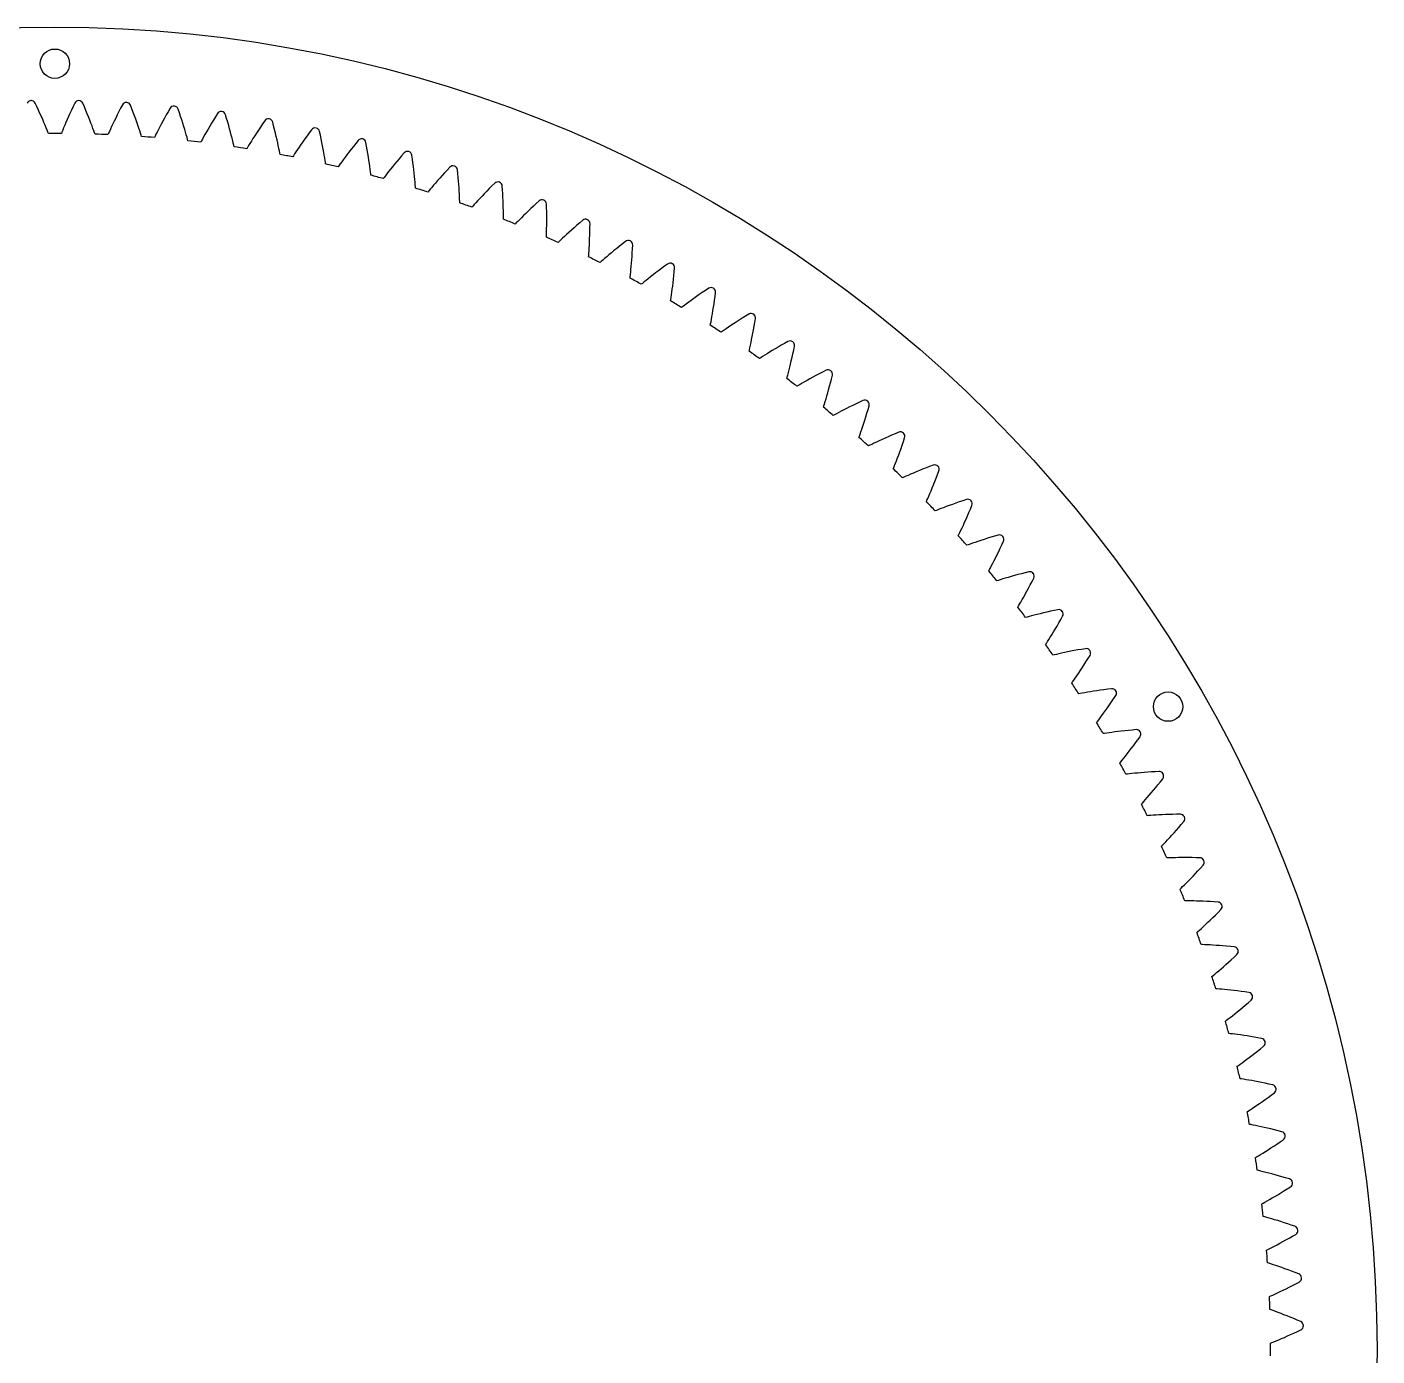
# Model space of a CAD drawing. Header units: millimetres. Extents: x -90 to 90, y -90 to 90.
# Drawn here: x -1.9 to 90.1, y -0.4 to 90.1 of the extents above; entities that cross this region are included whole.
import ezdxf

# ---------------------------------------------------------------- set-up
doc = ezdxf.new("R2010")
doc.units = ezdxf.units.MM

msp = doc.modelspace()

# ---------------------------------------------------------------- linework, layer by layer
at = {"layer": 'holes'}
for centre in [(0, 87.587573), (75.853063, 43.793786)]:
    msp.add_circle(centre, 1, dxfattribs=at)
at = {"layer": 'outer'}
msp.add_circle((0, 0), 90.087573, dxfattribs=at)
at = {"layer": 'output_ring'}
for p, q in [((-1.236369, 84.663563), (-1.350662, 84.903898)), ((-1.12697, 84.430182), (-1.236369, 84.663563)), ((1.236369, 84.663563), (1.12697, 84.430182)), ((1.350662, 84.903898), (1.236369, 84.663563)), ((2.007384, 84.648791), (1.902381, 84.893328)), ((2.107764, 84.411392), (2.007384, 84.648791)), ((4.601722, 84.789859), (4.478308, 84.554079)), ((5.248191, 84.509786), (5.152631, 84.758165)), ((-1.023105, 84.204315), (-1.12697, 84.430182)), ((-0.924895, 83.986644), (-1.023105, 84.204315)), ((-0.832511, 83.778012), (-0.924895, 83.986644)), ((-0.746204, 83.57949), (-0.832511, 83.778012)), ((0.832511, 83.778012), (0.746204, 83.57949)), ((0.924895, 83.986644), (0.832511, 83.778012)), ((1.023105, 84.204315), (0.924895, 83.986644)), ((1.12697, 84.430182), (1.023105, 84.204315)), ((2.202901, 84.181712), (2.107764, 84.411392)), ((2.292702, 83.960439), (2.202901, 84.181712)), ((2.377027, 83.748422), (2.292702, 83.960439)), ((2.455667, 83.54674), (2.377027, 83.748422)), ((4.141134, 83.889587), (4.040827, 83.684647)), ((4.24761, 84.103336), (4.141134, 83.889587)), ((4.36005, 84.32506), (4.24761, 84.103336)), ((4.478308, 84.554079), (4.36005, 84.32506)), ((5.339404, 84.268716), (5.248191, 84.509786)), ((5.425674, 84.035561), (5.339404, 84.268716)), ((5.506934, 83.811011), (5.425674, 84.035561)), ((5.583076, 83.595919), (5.506934, 83.811011)), ((7.465881, 83.878925), (7.351296, 83.669411)), ((7.58673, 84.096178), (7.465881, 83.878925)), ((7.713674, 84.3205), (7.58673, 84.096178)), ((7.846029, 84.55138), (7.713674, 84.3205)), ((8.481295, 84.246751), (8.395319, 84.498608)), ((8.563208, 84.002364), (8.481295, 84.246751)), ((8.640484, 83.766076), (8.563208, 84.002364)), ((8.713083, 83.538578), (8.640484, 83.766076)), ((10.802277, 83.743874), (10.673194, 83.531409)), ((10.937719, 83.963169), (10.802277, 83.743874)), ((11.07882, 84.188811), (10.937719, 83.963169)), ((11.701953, 83.860072), (11.625686, 84.115037)), ((11.774445, 83.612727), (11.701953, 83.860072)), ((-0.666349, 83.392504), (-0.746204, 83.57949)), ((-0.593537, 83.219073), (-0.666349, 83.392504)), ((-0.528782, 83.062343), (-0.593537, 83.219073)), ((-0.474148, 82.928186), (-0.528782, 83.062343)), ((-0.437201, 82.836419), (-0.474148, 82.928186)), ((0.474148, 82.928186), (0.437201, 82.836419)), ((0.528782, 83.062343), (0.474148, 82.928186)), ((0.593537, 83.219073), (0.528782, 83.062343)), ((0.666349, 83.392504), (0.593537, 83.219073)), ((0.746204, 83.57949), (0.666349, 83.392504)), ((2.528301, 83.356832), (2.455667, 83.54674)), ((2.594417, 83.180739), (2.528301, 83.356832)), ((2.653121, 83.021644), (2.594417, 83.180739)), ((2.702576, 82.885493), (2.653121, 83.021644)), ((2.735981, 82.792378), (2.702576, 82.885493)), ((3.650176, 82.84917), (3.609741, 82.758886)), ((3.709909, 82.981136), (3.650176, 82.84917)), ((3.780619, 83.135271), (3.709909, 82.981136)), ((3.860021, 83.305786), (3.780619, 83.135271)), ((3.946979, 83.489576), (3.860021, 83.305786)), ((4.040827, 83.684647), (3.946979, 83.489576)), ((5.653933, 83.391373), (5.583076, 83.595919)), ((5.71924, 83.198823), (5.653933, 83.391373)), ((5.778563, 83.020326), (5.71924, 83.198823)), ((5.83113, 82.859099), (5.778563, 83.020326)), ((5.875334, 82.721154), (5.83113, 82.859099)), ((6.962153, 82.929457), (6.885591, 82.778144)), ((7.048027, 83.096806), (6.962153, 82.929457)), ((7.141962, 83.27713), (7.048027, 83.096806)), ((7.243213, 83.468463), (7.141962, 83.27713)), ((7.351296, 83.669411), (7.243213, 83.468463)), ((8.780931, 83.320727), (8.713083, 83.538578)), ((8.843902, 83.113617), (8.780931, 83.320727)), ((8.901786, 82.918707), (8.843902, 83.113617)), ((8.954228, 82.73807), (8.901786, 82.918707)), ((10.326463, 82.942463), (10.22569, 82.765869)), ((10.434968, 83.129777), (10.326463, 82.942463)), ((10.550669, 83.326438), (10.434968, 83.129777)), ((10.673194, 83.531409), (10.550669, 83.326438)), ((11.842614, 83.373652), (11.774445, 83.612727)), ((11.906445, 83.143541), (11.842614, 83.373652)), ((11.965899, 82.923251), (11.906445, 83.143541)), ((12.020891, 82.713881), (11.965899, 82.923251)), ((13.734557, 82.861172), (13.611408, 82.669087)), ((13.864843, 83.0613), (13.734557, 82.861172)), ((14.001969, 83.268665), (13.864843, 83.0613)), ((14.145712, 83.482611), (14.001969, 83.268665)), ((14.295352, 83.702682), (14.145712, 83.482611)), ((14.905435, 83.350318), (14.838991, 83.608017)), ((14.9684, 83.100377), (14.905435, 83.350318)), ((15.027362, 82.858867), (14.9684, 83.100377)), ((15.082333, 82.626479), (15.027362, 82.858867)), ((17.332944, 82.87953), (17.181112, 82.671247)), ((17.490903, 83.093709), (17.332944, 82.87953)), ((18.087043, 82.718235), (18.030518, 82.97829)), ((5.905148, 82.626828), (5.875334, 82.721154)), ((6.820847, 82.648562), (6.776984, 82.559893)), ((6.885591, 82.778144), (6.820847, 82.648562)), ((9.000581, 82.574948), (8.954228, 82.73807)), ((9.039469, 82.43541), (9.000581, 82.574948)), ((9.065648, 82.340011), (9.039469, 82.43541)), ((9.981508, 82.326656), (9.93428, 82.239732)), ((10.051167, 82.453663), (9.981508, 82.326656)), ((10.133469, 82.601932), (10.051167, 82.453663)), ((10.22569, 82.765869), (10.133469, 82.601932)), ((12.071267, 82.516897), (12.020891, 82.713881)), ((12.116751, 82.334384), (12.071267, 82.516897)), ((12.156822, 82.169606), (12.116751, 82.334384)), ((12.190337, 82.028681), (12.156822, 82.169606)), ((12.212843, 81.932349), (12.190337, 82.028681)), ((13.127519, 81.883924), (13.076997, 81.798873)), ((13.201992, 82.008169), (13.127519, 81.883924)), ((13.289913, 82.153178), (13.201992, 82.008169)), ((13.388346, 82.313462), (13.289913, 82.153178)), ((13.495808, 82.486066), (13.388346, 82.313462)), ((13.611408, 82.669087), (13.495808, 82.486066)), ((15.133306, 82.404074), (15.082333, 82.626479)), ((15.180237, 82.192751), (15.133306, 82.404074)), ((15.223031, 81.993982), (15.180237, 82.192751)), ((15.261492, 81.80986), (15.223031, 81.993982)), ((16.645346, 81.90861), (16.531352, 81.740249)), ((16.767872, 82.087069), (16.645346, 81.90861)), ((16.898287, 82.274296), (16.767872, 82.087069)), ((17.036144, 82.469286), (16.898287, 82.274296)), ((17.181112, 82.671247), (17.036144, 82.469286)), ((18.140388, 82.466066), (18.087043, 82.718235)), ((18.190056, 82.222474), (18.140388, 82.466066)), ((18.236086, 81.988152), (18.190056, 82.222474)), ((18.278502, 81.763957), (18.236086, 81.988152)), ((20.335039, 81.952498), (20.182441, 81.756238)), ((20.494737, 82.154812), (20.335039, 81.952498)), ((20.660784, 82.362783), (20.494737, 82.154812)), ((21.242104, 81.964751), (21.195582, 82.22678)), ((21.285752, 81.710724), (21.242104, 81.964751)), ((15.295222, 81.643669), (15.261492, 81.80986)), ((15.323314, 81.501564), (15.295222, 81.643669)), ((15.342114, 81.404441), (15.323314, 81.501564)), ((16.254264, 81.321016), (16.200521, 81.237962)), ((16.333442, 81.442318), (16.254264, 81.321016)), ((16.426852, 81.583852), (16.333442, 81.442318)), ((16.531352, 81.740249), (16.426852, 81.583852)), ((18.317305, 81.550992), (18.278502, 81.763957)), ((18.352454, 81.35073), (18.317305, 81.550992)), ((18.383834, 81.16527), (18.352454, 81.35073)), ((18.411173, 80.997908), (18.383834, 81.16527)), ((18.433803, 80.854831), (18.411173, 80.997908)), ((19.650095, 81.04707), (19.539682, 80.894791)), ((19.770455, 81.210942), (19.650095, 81.04707)), ((19.899726, 81.384576), (19.770455, 81.210942)), ((20.037218, 81.566671), (19.899726, 81.384576)), ((20.182441, 81.756238), (20.037218, 81.566671)), ((21.326053, 81.465409), (21.285752, 81.710724)), ((21.363074, 81.229495), (21.326053, 81.465409)), ((21.396872, 81.003841), (21.363074, 81.229495)), ((21.427489, 80.789546), (21.396872, 81.003841)), ((23.459121, 81.113472), (23.299119, 80.923201)), ((23.626452, 81.309521), (23.459121, 81.113472)), ((23.800343, 81.51098), (23.626452, 81.309521)), ((24.365991, 81.090973), (24.329539, 81.354592)), ((24.399876, 80.835461), (24.365991, 81.090973)), ((18.448868, 80.75706), (18.433803, 80.854831)), ((19.357154, 80.638759), (19.300269, 80.557824)), ((19.440919, 80.756938), (19.357154, 80.638759)), ((19.539682, 80.894791), (19.440919, 80.756938)), ((21.454942, 80.588084), (21.427489, 80.789546)), ((21.479195, 80.401558), (21.454942, 80.588084)), ((21.500104, 80.233272), (21.479195, 80.401558)), ((21.517237, 80.089433), (21.500104, 80.233272)), ((21.528546, 79.991157), (21.517237, 80.089433)), ((22.623835, 80.087006), (22.519865, 79.953037)), ((22.74, 80.234944), (22.623835, 80.087006)), ((22.866549, 80.394085), (22.74, 80.234944)), ((23.002375, 80.562641), (22.866549, 80.394085)), ((23.14674, 80.739335), (23.002375, 80.562641)), ((23.299119, 80.923201), (23.14674, 80.739335)), ((24.430751, 80.588782), (24.399876, 80.835461)), ((24.458709, 80.351623), (24.430751, 80.588782)), ((24.483839, 80.12484), (24.458709, 80.351623)), ((24.506226, 79.909529), (24.483839, 80.12484)), ((26.548774, 80.155401), (26.381601, 79.971398)), ((26.723491, 80.344897), (26.548774, 80.155401)), ((26.904971, 80.539547), (26.723491, 80.344897)), ((27.454116, 80.098183), (27.427788, 80.363005)), ((27.47819, 79.84156), (27.454116, 80.098183)), ((22.431634, 79.838153), (22.371691, 79.759456)), ((22.519865, 79.953037), (22.431634, 79.838153)), ((24.525942, 79.707164), (24.506226, 79.909529)), ((24.543033, 79.519846), (24.525942, 79.707164)), ((24.557481, 79.350883), (24.543033, 79.519846)), ((24.569091, 79.206493), (24.557481, 79.350883)), ((24.576628, 79.107855), (24.569091, 79.206493)), ((25.674784, 79.161682), (25.565759, 79.031794)), ((25.796531, 79.305062), (25.674784, 79.161682)), ((25.929082, 79.459239), (25.796531, 79.305062)), ((26.071265, 79.622469), (25.929082, 79.459239)), ((26.222292, 79.793504), (26.071265, 79.622469)), ((26.381601, 79.971398), (26.222292, 79.793504)), ((27.499594, 79.59388), (27.47819, 79.84156)), ((27.518448, 79.355825), (27.499594, 79.59388)), ((27.534873, 79.128245), (27.518448, 79.355825)), ((27.548996, 78.912235), (27.534873, 79.128245)), ((29.78131, 79.262356), (29.599463, 79.079691)), ((29.970112, 79.449912), (29.78131, 79.262356)), ((30.501949, 78.987838), (30.485784, 79.253474)), ((25.473193, 78.920373), (25.410279, 78.84403)), ((25.565759, 79.031794), (25.473193, 78.920373)), ((27.560947, 78.709263), (27.548996, 78.912235)), ((27.57085, 78.521428), (27.560947, 78.709263)), ((27.578816, 78.352035), (27.57085, 78.521428)), ((27.584887, 78.207307), (27.578816, 78.352035)), ((27.588641, 78.108452), (27.584887, 78.207307)), ((28.815202, 78.258788), (28.688052, 78.120177)), ((28.953561, 78.407776), (28.815202, 78.258788)), ((29.101892, 78.565439), (28.953561, 78.407776)), ((29.259359, 78.730564), (29.101892, 78.565439)), ((29.425365, 78.902226), (29.259359, 78.730564)), ((29.599463, 79.079691), (29.425365, 78.902226)), ((30.516176, 78.730481), (30.501949, 78.987838)), ((30.528078, 78.482163), (30.516176, 78.730481)), ((30.537799, 78.24356), (30.528078, 78.482163)), ((30.545495, 78.015518), (30.537799, 78.24356)), ((32.991269, 78.243673), (32.795421, 78.063486)), ((28.477366, 77.886767), (28.411575, 77.81289)), ((28.574132, 77.99456), (28.477366, 77.886767)), ((28.688052, 78.120177), (28.574132, 77.99456)), ((30.551334, 77.799126), (30.545495, 78.015518)), ((30.555502, 77.595845), (30.551334, 77.799126)), ((30.558203, 77.407768), (30.555502, 77.595845)), ((30.559675, 77.238195), (30.558203, 77.407768)), ((32.089807, 77.393105), (31.935546, 77.241238)), ((32.253484, 77.552077), (32.089807, 77.393105)), ((32.425943, 77.717254), (32.253484, 77.552077)), ((32.606711, 77.88792), (32.425943, 77.717254)), ((32.795421, 78.063486), (32.606711, 77.88792)), ((33.505017, 77.761567), (33.499038, 78.027627)), ((33.509375, 77.503854), (33.505017, 77.761567)), ((33.511757, 77.255262), (33.509375, 77.503854)), ((30.560198, 77.09334), (30.559675, 77.238195)), ((30.560163, 76.994415), (30.560198, 77.09334)), ((31.439745, 76.738851), (31.371172, 76.667548)), ((31.540569, 76.842859), (31.439745, 76.738851)), ((31.659217, 76.96402), (31.540569, 76.842859)), ((31.791582, 77.09766), (31.659217, 76.96402)), ((31.935546, 77.241238), (31.791582, 77.09766)), ((33.500708, 76.180502), (33.505212, 76.368544)), ((33.505212, 76.368544), (33.508834, 76.571836)), ((33.508834, 76.571836), (33.511288, 76.788293)), ((33.511288, 76.788293), (33.512332, 77.016462)), ((33.512332, 77.016462), (33.511757, 77.255262)), ((35.378932, 76.418222), (35.200272, 76.259771)), ((35.566104, 76.581838), (35.378932, 76.418222)), ((35.7614, 76.750047), (35.566104, 76.581838)), ((35.964006, 76.9226), (35.7614, 76.750047)), ((36.453395, 76.16348), (36.458911, 76.42117)), ((36.458911, 76.42117), (36.463127, 76.687264)), ((33.486834, 75.767377), (33.490658, 75.866229)), ((33.490658, 75.866229), (33.495684, 76.010997)), ((33.495684, 76.010997), (33.500708, 76.180502)), ((34.355982, 75.47831), (34.284728, 75.409687)), ((34.460715, 75.57838), (34.355982, 75.47831)), ((34.583917, 75.694908), (34.460715, 75.57838)), ((34.721304, 75.823379), (34.583917, 75.694908)), ((34.870662, 75.961338), (34.721304, 75.823379)), ((35.030627, 76.107185), (34.870662, 75.961338)), ((35.200272, 76.259771), (35.030627, 76.107185)), ((36.417156, 75.232166), (36.427898, 75.44837)), ((36.427898, 75.44837), (36.437681, 75.676332)), ((36.437681, 75.676332), (36.446253, 75.914979)), ((36.446253, 75.914979), (36.453395, 76.16348)), ((38.88396, 75.488633), (38.674894, 75.323967)), ((36.364358, 74.42914), (36.371966, 74.527773)), ((36.371966, 74.527773), (36.382533, 74.672242)), ((36.382533, 74.672242), (36.394046, 74.841431)), ((36.394046, 74.841431), (36.40575, 75.029162)), ((36.40575, 75.029162), (36.417156, 75.232166)), ((37.7546, 74.569955), (37.600067, 74.437818)), ((37.920034, 74.709567), (37.7546, 74.569955)), ((38.095399, 74.855544), (37.920034, 74.709567)), ((38.279997, 75.007035), (38.095399, 74.855544)), ((38.473298, 75.163362), (38.279997, 75.007035)), ((38.674894, 75.323967), (38.473298, 75.163362)), ((39.32726, 74.46328), (39.343914, 74.711325)), ((39.343914, 74.711325), (39.359296, 74.968615)), ((39.359296, 74.968615), (39.373701, 75.234352)), ((37.221796, 74.106995), (37.147967, 74.041151)), ((37.330286, 74.20298), (37.221796, 74.106995)), ((37.457861, 74.314703), (37.330286, 74.20298)), ((37.600067, 74.437818), (37.457861, 74.314703)), ((39.252857, 73.579665), (39.27203, 73.782082)), ((39.27203, 73.782082), (39.291045, 73.997717)), ((39.291045, 73.997717), (39.309553, 74.225137)), ((39.309553, 74.225137), (39.32726, 74.46328)), ((41.324028, 73.634573), (41.12488, 73.485765)), ((41.531627, 73.787339), (41.324028, 73.634573)), ((41.746848, 73.943876), (41.531627, 73.787339)), ((42.201916, 73.406033), (42.22649, 73.671023)), ((39.188513, 72.981668), (39.199893, 73.079937)), ((39.199893, 73.079937), (39.215986, 73.223896)), ((39.215986, 73.223896), (39.233971, 73.392519)), ((39.233971, 73.392519), (39.252857, 73.579665)), ((40.145069, 72.718676), (40.032983, 72.626917)), ((40.27683, 72.825431), (40.145069, 72.718676)), ((40.423648, 72.943009), (40.27683, 72.825431)), ((40.583128, 73.06913), (40.423648, 72.943009)), ((40.753788, 73.202303), (40.583128, 73.06913)), ((40.934616, 73.341455), (40.753788, 73.202303)), ((41.12488, 73.485765), (40.934616, 73.341455)), ((42.123732, 72.665005), (42.150548, 72.902296)), ((42.150548, 72.902296), (42.176691, 73.149521)), ((42.176691, 73.149521), (42.201916, 73.406033)), ((40.032983, 72.626917), (39.956685, 72.563949)), ((41.991884, 71.668083), (42.016315, 71.835894)), ((42.016315, 71.835894), (42.042354, 72.022179)), ((42.042354, 72.022179), (42.069266, 72.223714)), ((42.069266, 72.223714), (42.096528, 72.438462)), ((42.096528, 72.438462), (42.123732, 72.665005)), ((43.909408, 71.856644), (43.713756, 71.719728)), ((44.114109, 71.997716), (43.909408, 71.856644)), ((44.327408, 72.142417), (44.114109, 71.997716)), ((44.548466, 72.290596), (44.327408, 72.142417)), ((44.9826, 71.735718), (45.017305, 71.999572)), ((41.955153, 71.427086), (41.970289, 71.524847)), ((41.970289, 71.524847), (41.991884, 71.668083)), ((42.785415, 71.04025), (42.706762, 70.98025)), ((42.900934, 71.127648), (42.785415, 71.04025)), ((43.036687, 71.229277), (42.900934, 71.127648)), ((43.187901, 71.341146), (43.036687, 71.229277)), ((43.352095, 71.461065), (43.187901, 71.341146)), ((43.52773, 71.587604), (43.352095, 71.461065)), ((43.713756, 71.719728), (43.52773, 71.587604)), ((44.840228, 70.772893), (44.87609, 70.998228)), ((44.87609, 70.998228), (44.911974, 71.234317)), ((44.911974, 71.234317), (44.947568, 71.48036)), ((44.947568, 71.48036), (44.9826, 71.735718)), ((44.679087, 69.864783), (44.706153, 70.007088)), ((44.706153, 70.007088), (44.736993, 70.17384)), ((44.736993, 70.17384), (44.770149, 70.358991)), ((44.770149, 70.358991), (44.804761, 70.559347)), ((44.804761, 70.559347), (44.840228, 70.772893)), ((46.428739, 69.992743), (46.23779, 69.867841)), ((46.629492, 70.122064), (46.428739, 69.992743)), ((46.839447, 70.255191), (46.629492, 70.122064)), ((47.058131, 70.391617), (46.839447, 70.255191)), ((47.284703, 70.53122), (47.058131, 70.391617)), ((47.652477, 69.706292), (47.697265, 69.96012)), ((47.697265, 69.96012), (47.74205, 70.222452)), ((44.660218, 69.767674), (44.679087, 69.864783)), ((45.475054, 69.349321), (45.39416, 69.292378)), ((45.593836, 69.43223), (45.475054, 69.349321)), ((45.733382, 69.528585), (45.593836, 69.43223)), ((45.888769, 69.634579), (45.733382, 69.528585)), ((46.057436, 69.748122), (45.888769, 69.634579)), ((46.23779, 69.867841), (46.057436, 69.748122)), ((47.474498, 68.791424), (47.518118, 69.003455)), ((47.518118, 69.003455), (47.562585, 69.227252)), ((47.562585, 69.227252), (47.607486, 69.461793)), ((47.607486, 69.461793), (47.652477, 69.706292)), ((47.299738, 68.005869), (47.322313, 68.102184)), ((47.322313, 68.102184), (47.354809, 68.243347)), ((47.354809, 68.243347), (47.392014, 68.408796)), ((47.392014, 68.408796), (47.432238, 68.592541)), ((47.432238, 68.592541), (47.474498, 68.791424)), ((49.075582, 68.163033), (48.879989, 68.045537)), ((49.281141, 68.28457), (49.075582, 68.163033)), ((49.496041, 68.409558), (49.281141, 68.28457)), ((49.71979, 68.537507), (49.496041, 68.409558)), ((49.951543, 68.66833), (49.71979, 68.537507)), ((50.287451, 67.82992), (50.341927, 68.081846)), ((50.341927, 68.081846), (50.396728, 68.34227)), ((48.097952, 67.556612), (48.014937, 67.502809)), ((48.219822, 67.634911), (48.097952, 67.556612)), ((48.362957, 67.72585), (48.219822, 67.634911)), ((48.52229, 67.825815), (48.362957, 67.72585)), ((48.695182, 67.932814), (48.52229, 67.825815)), ((48.879989, 68.045537), (48.695182, 67.932814)), ((50.12627, 67.132745), (50.179276, 67.354674)), ((50.179276, 67.354674), (50.233127, 67.587324)), ((50.233127, 67.587324), (50.287451, 67.82992)), ((49.869839, 66.144256), (49.896087, 66.239636)), ((49.896087, 66.239636), (49.933966, 66.379451)), ((49.933966, 66.379451), (49.977481, 66.543352)), ((49.977481, 66.543352), (50.024713, 66.725422)), ((50.024713, 66.725422), (50.07456, 66.92254)), ((50.07456, 66.92254), (50.12627, 67.132745)), ((51.6504, 66.233285), (51.45045, 66.123366)), ((51.860464, 66.346859), (51.6504, 66.233285)), ((52.079993, 66.463524), (51.860464, 66.346859)), ((52.308479, 66.582809), (52.079993, 66.463524)), ((52.545072, 66.704659), (52.308479, 66.582809)), ((52.912706, 66.103653), (52.977442, 66.361787)), ((50.65026, 65.664755), (50.565245, 65.614171)), ((50.77504, 65.738328), (50.65026, 65.664755)), ((50.921552, 65.823718), (50.77504, 65.738328)), ((51.084598, 65.917507), (50.921552, 65.823718)), ((51.261461, 66.017805), (51.084598, 65.917507)), ((51.45045, 66.123366), (51.261461, 66.017805)), ((52.660854, 65.163509), (52.722321, 65.383245)), ((52.722321, 65.383245), (52.785044, 65.613661)), ((52.785044, 65.613661), (52.84862, 65.853998)), ((52.84862, 65.853998), (52.912706, 66.103653)), ((52.396632, 64.279871), (52.439838, 64.418133)), ((52.439838, 64.418133), (52.489599, 64.580248)), ((52.489599, 64.580248), (52.54377, 64.760374)), ((52.54377, 64.760374), (52.601131, 64.955439)), ((52.601131, 64.955439), (52.660854, 65.163509)), ((54.58751, 64.419946), (54.363674, 64.311775)), ((54.820398, 64.530392), (54.58751, 64.419946)), ((55.061484, 64.64309), (54.820398, 64.530392)), ((52.36675, 64.185566), (52.396632, 64.279871)), ((53.128231, 63.676525), (53.041341, 63.629235)), ((53.255738, 63.745265), (53.128231, 63.676525)), ((53.405413, 63.824981), (53.255738, 63.745265)), ((53.571932, 63.912455), (53.405413, 63.824981)), ((53.752507, 64.005906), (53.571932, 63.912455)), ((53.9454, 64.104151), (53.752507, 64.005906)), ((54.149414, 64.20633), (53.9454, 64.104151)), ((54.363674, 64.311775), (54.149414, 64.20633)), ((55.18799, 63.315856), (55.259492, 63.543701)), ((55.259492, 63.543701), (55.332227, 63.781426)), ((55.332227, 63.781426), (55.405829, 64.028444)), ((55.405829, 64.028444), (55.480404, 64.283908)), ((54.924681, 62.522362), (54.985712, 62.700282)), ((54.985712, 62.700282), (55.050502, 62.893006)), ((55.050502, 62.893006), (55.118151, 63.098636)), ((55.118151, 63.098636), (55.18799, 63.315856)), ((54.786805, 62.132676), (54.820277, 62.225767)), ((54.820277, 62.225767), (54.868747, 62.362272)), ((54.868747, 62.362272), (54.924681, 62.522362)), ((55.658276, 61.658647), (55.52823, 61.594842)), ((55.810895, 61.732572), (55.658276, 61.658647)), ((55.980641, 61.813604), (55.810895, 61.732572)), ((56.164664, 61.900069), (55.980641, 61.813604)), ((56.361178, 61.990854), (56.164664, 61.900069)), ((56.568956, 62.085143), (56.361178, 61.990854)), ((56.787097, 62.182304), (56.568956, 62.085143)), ((57.014913, 62.281822), (56.787097, 62.182304)), ((57.25186, 62.383267), (57.014913, 62.281822)), ((57.497086, 62.486648), (57.25186, 62.383267)), ((57.734626, 61.615247), (57.817635, 61.859264)), ((57.817635, 61.859264), (57.901941, 62.111684)), ((55.52823, 61.594842), (55.439592, 61.550914)), ((57.346954, 60.548168), (57.419079, 60.738269)), ((57.419079, 60.738269), (57.494554, 60.941157)), ((57.494554, 60.941157), (57.572662, 61.155543)), ((57.572662, 61.155543), (57.652839, 61.380482)), ((57.652839, 61.380482), (57.734626, 61.615247)), ((57.126453, 59.988598), (57.163466, 60.080338)), ((57.163466, 60.080338), (57.217129, 60.214887)), ((57.217129, 60.214887), (57.279154, 60.372717)), ((57.279154, 60.372717), (57.346954, 60.548168)), ((58.905476, 59.872838), (58.694239, 59.786576)), ((59.127178, 59.961573), (58.905476, 59.872838)), ((59.358638, 60.052292), (59.127178, 59.961573)), ((59.599297, 60.144586), (59.358638, 60.052292)), ((59.848303, 60.238499), (59.599297, 60.144586)), ((60.144586, 59.599297), (60.238499, 59.848303)), ((57.846733, 59.422759), (57.756478, 59.382259)), ((57.979127, 59.481537), (57.846733, 59.422759)), ((58.134466, 59.549561), (57.979127, 59.481537)), ((58.307192, 59.624032), (58.134466, 59.549561)), ((58.494391, 59.703385), (58.307192, 59.624032)), ((58.694239, 59.786576), (58.494391, 59.703385)), ((59.786576, 58.694239), (59.872838, 58.905476)), ((59.872838, 58.905476), (59.961573, 59.127178)), ((59.961573, 59.127178), (60.052292, 59.358638)), ((60.052292, 59.358638), (60.144586, 59.599297)), ((59.422759, 57.846733), (59.481537, 57.979127)), ((59.481537, 57.979127), (59.549561, 58.134466)), ((59.549561, 58.134466), (59.624032, 58.307192)), ((59.624032, 58.307192), (59.703385, 58.494391)), ((59.703385, 58.494391), (59.786576, 58.694239)), ((59.382259, 57.756478), (59.422759, 57.846733)), ((60.080338, 57.163466), (59.988598, 57.126453)), ((60.214887, 57.217129), (60.080338, 57.163466)), ((60.372717, 57.279154), (60.214887, 57.217129)), ((60.548168, 57.346954), (60.372717, 57.279154)), ((60.738269, 57.419079), (60.548168, 57.346954)), ((60.941157, 57.494554), (60.738269, 57.419079)), ((61.155543, 57.572662), (60.941157, 57.494554)), ((61.380482, 57.652839), (61.155543, 57.572662)), ((61.615247, 57.734626), (61.380482, 57.652839)), ((61.859264, 57.817635), (61.615247, 57.734626)), ((62.111684, 57.901941), (61.859264, 57.817635)), ((62.281822, 57.014913), (62.383267, 57.25186)), ((62.383267, 57.25186), (62.486648, 57.497086)), ((61.813604, 55.980641), (61.900069, 56.164664)), ((61.900069, 56.164664), (61.990854, 56.361178)), ((61.990854, 56.361178), (62.085143, 56.568956)), ((62.085143, 56.568956), (62.182304, 56.787097)), ((62.182304, 56.787097), (62.281822, 57.014913)), ((61.550914, 55.439592), (61.594842, 55.52823)), ((61.594842, 55.52823), (61.658647, 55.658276)), ((61.658647, 55.658276), (61.732572, 55.810895)), ((61.732572, 55.810895), (61.813604, 55.980641)), ((63.543701, 55.259492), (63.315856, 55.18799)), ((63.781426, 55.332227), (63.543701, 55.259492)), ((64.028444, 55.405829), (63.781426, 55.332227)), ((64.283908, 55.480404), (64.028444, 55.405829)), ((62.225767, 54.820277), (62.132676, 54.786805)), ((62.362272, 54.868747), (62.225767, 54.820277)), ((62.522362, 54.924681), (62.362272, 54.868747)), ((62.700282, 54.985712), (62.522362, 54.924681)), ((62.893006, 55.050502), (62.700282, 54.985712)), ((63.098636, 55.118151), (62.893006, 55.050502)), ((63.315856, 55.18799), (63.098636, 55.118151)), ((64.20633, 54.149414), (64.311775, 54.363674)), ((64.311775, 54.363674), (64.419946, 54.58751)), ((64.419946, 54.58751), (64.530392, 54.820398)), ((64.530392, 54.820398), (64.64309, 55.061484)), ((63.745265, 53.255738), (63.824981, 53.405413)), ((63.824981, 53.405413), (63.912455, 53.571932)), ((63.912455, 53.571932), (64.005906, 53.752507)), ((64.005906, 53.752507), (64.104151, 53.9454)), ((64.104151, 53.9454), (64.20633, 54.149414)), ((63.629235, 53.041341), (63.676525, 53.128231)), ((63.676525, 53.128231), (63.745265, 53.255738)), ((64.418133, 52.439838), (64.279871, 52.396632)), ((64.580248, 52.489599), (64.418133, 52.439838)), ((64.760374, 52.54377), (64.580248, 52.489599)), ((64.955439, 52.601131), (64.760374, 52.54377)), ((65.163509, 52.660854), (64.955439, 52.601131)), ((65.383245, 52.722321), (65.163509, 52.660854)), ((65.613661, 52.785044), (65.383245, 52.722321)), ((65.853998, 52.84862), (65.613661, 52.785044)), ((66.103653, 52.912706), (65.853998, 52.84862)), ((66.361787, 52.977442), (66.103653, 52.912706)), ((66.582809, 52.308479), (66.704659, 52.545072)), ((64.279871, 52.396632), (64.185566, 52.36675)), ((66.123366, 51.45045), (66.233285, 51.6504)), ((66.233285, 51.6504), (66.346859, 51.860464)), ((66.346859, 51.860464), (66.463524, 52.079993)), ((66.463524, 52.079993), (66.582809, 52.308479)), ((65.614171, 50.565245), (65.664755, 50.65026)), ((65.664755, 50.65026), (65.738328, 50.77504)), ((65.738328, 50.77504), (65.823718, 50.921552)), ((65.823718, 50.921552), (65.917507, 51.084598)), ((65.917507, 51.084598), (66.017805, 51.261461)), ((66.017805, 51.261461), (66.123366, 51.45045)), ((66.239636, 49.896087), (66.144256, 49.869839)), ((66.379451, 49.933966), (66.239636, 49.896087)), ((66.543352, 49.977481), (66.379451, 49.933966)), ((66.725422, 50.024713), (66.543352, 49.977481)), ((66.92254, 50.07456), (66.725422, 50.024713)), ((67.132745, 50.12627), (66.92254, 50.07456)), ((67.354674, 50.179276), (67.132745, 50.12627)), ((67.587324, 50.233127), (67.354674, 50.179276)), ((67.82992, 50.287451), (67.587324, 50.233127)), ((68.081846, 50.341927), (67.82992, 50.287451)), ((68.34227, 50.396728), (68.081846, 50.341927)), ((68.409558, 49.496041), (68.537507, 49.71979)), ((68.537507, 49.71979), (68.66833, 49.951543)), ((67.932814, 48.695182), (68.045537, 48.879989)), ((68.045537, 48.879989), (68.163033, 49.075582)), ((68.163033, 49.075582), (68.28457, 49.281141)), ((68.28457, 49.281141), (68.409558, 49.496041)), ((67.502809, 48.014937), (67.556612, 48.097952)), ((67.556612, 48.097952), (67.634911, 48.219822)), ((67.634911, 48.219822), (67.72585, 48.362957)), ((67.72585, 48.362957), (67.825815, 48.52229)), ((67.825815, 48.52229), (67.932814, 48.695182)), ((68.102184, 47.322313), (68.005869, 47.299738)), ((68.243347, 47.354809), (68.102184, 47.322313)), ((68.408796, 47.392014), (68.243347, 47.354809)), ((68.592541, 47.432238), (68.408796, 47.392014)), ((68.791424, 47.474498), (68.592541, 47.432238)), ((69.003455, 47.518118), (68.791424, 47.474498)), ((69.227252, 47.562585), (69.003455, 47.518118)), ((69.461793, 47.607486), (69.227252, 47.562585)), ((69.706292, 47.652477), (69.461793, 47.607486)), ((69.96012, 47.697265), (69.706292, 47.652477)), ((70.222452, 47.74205), (69.96012, 47.697265)), ((70.255191, 46.839447), (70.391617, 47.058131)), ((70.391617, 47.058131), (70.53122, 47.284703)), ((69.634579, 45.888769), (69.748122, 46.057436)), ((69.748122, 46.057436), (69.867841, 46.23779)), ((69.867841, 46.23779), (69.992743, 46.428739)), ((69.992743, 46.428739), (70.122064, 46.629492)), ((70.122064, 46.629492), (70.255191, 46.839447)), ((69.292378, 45.39416), (69.349321, 45.475054)), ((69.349321, 45.475054), (69.43223, 45.593836)), ((69.43223, 45.593836), (69.528585, 45.733382)), ((69.528585, 45.733382), (69.634579, 45.888769)), ((69.864783, 44.679087), (69.767674, 44.660218)), ((70.007088, 44.706153), (69.864783, 44.679087)), ((70.17384, 44.736993), (70.007088, 44.706153)), ((70.358991, 44.770149), (70.17384, 44.736993)), ((70.559347, 44.804761), (70.358991, 44.770149)), ((70.772893, 44.840228), (70.559347, 44.804761)), ((70.998228, 44.87609), (70.772893, 44.840228)), ((71.234317, 44.911974), (70.998228, 44.87609)), ((71.48036, 44.947568), (71.234317, 44.911974)), ((71.735718, 44.9826), (71.48036, 44.947568)), ((71.999572, 45.017305), (71.735718, 44.9826)), ((71.997716, 44.114109), (72.142417, 44.327408)), ((72.142417, 44.327408), (72.290596, 44.548466)), ((71.341146, 43.187901), (71.461065, 43.352095)), ((71.461065, 43.352095), (71.587604, 43.52773)), ((71.587604, 43.52773), (71.719728, 43.713756)), ((71.719728, 43.713756), (71.856644, 43.909408)), ((71.856644, 43.909408), (71.997716, 44.114109)), ((70.98025, 42.706762), (71.04025, 42.785415)), ((71.04025, 42.785415), (71.127648, 42.900934)), ((71.127648, 42.900934), (71.229277, 43.036687)), ((71.229277, 43.036687), (71.341146, 43.187901)), ((71.524847, 41.970289), (71.427086, 41.955153)), ((71.668083, 41.991884), (71.524847, 41.970289)), ((71.835894, 42.016315), (71.668083, 41.991884)), ((72.022179, 42.042354), (71.835894, 42.016315)), ((72.223714, 42.069266), (72.022179, 42.042354)), ((72.438462, 42.096528), (72.223714, 42.069266)), ((72.665005, 42.123732), (72.438462, 42.096528)), ((72.902296, 42.150548), (72.665005, 42.123732)), ((73.149521, 42.176691), (72.902296, 42.150548)), ((73.406033, 42.201916), (73.149521, 42.176691)), ((73.671023, 42.22649), (73.406033, 42.201916)), ((73.634573, 41.324028), (73.787339, 41.531627)), ((73.787339, 41.531627), (73.943876, 41.746848)), ((72.943009, 40.423648), (73.06913, 40.583128)), ((73.06913, 40.583128), (73.202303, 40.753788)), ((73.202303, 40.753788), (73.341455, 40.934616)), ((73.341455, 40.934616), (73.485765, 41.12488)), ((73.485765, 41.12488), (73.634573, 41.324028)), ((72.563949, 39.956685), (72.626917, 40.032983)), ((72.626917, 40.032983), (72.718676, 40.145069)), ((72.718676, 40.145069), (72.825431, 40.27683)), ((72.825431, 40.27683), (72.943009, 40.423648)), ((73.079937, 39.199893), (72.981668, 39.188513)), ((73.223896, 39.215986), (73.079937, 39.199893)), ((73.392519, 39.233971), (73.223896, 39.215986)), ((73.579665, 39.252857), (73.392519, 39.233971)), ((73.782082, 39.27203), (73.579665, 39.252857)), ((73.997717, 39.291045), (73.782082, 39.27203)), ((74.225137, 39.309553), (73.997717, 39.291045)), ((74.46328, 39.32726), (74.225137, 39.309553)), ((74.711325, 39.343914), (74.46328, 39.32726)), ((74.968615, 39.359296), (74.711325, 39.343914)), ((75.234352, 39.373701), (74.968615, 39.359296)), ((75.163362, 38.473298), (75.323967, 38.674894)), ((75.323967, 38.674894), (75.488633, 38.88396)), ((74.437818, 37.600067), (74.569955, 37.7546)), ((74.569955, 37.7546), (74.709567, 37.920034)), ((74.709567, 37.920034), (74.855544, 38.095399)), ((74.855544, 38.095399), (75.007035, 38.279997)), ((75.007035, 38.279997), (75.163362, 38.473298)), ((74.041151, 37.147967), (74.106995, 37.221796)), ((74.106995, 37.221796), (74.20298, 37.330286)), ((74.20298, 37.330286), (74.314703, 37.457861)), ((74.314703, 37.457861), (74.437818, 37.600067)), ((74.527773, 36.371966), (74.42914, 36.364358)), ((74.672242, 36.382533), (74.527773, 36.371966)), ((74.841431, 36.394046), (74.672242, 36.382533)), ((75.029162, 36.40575), (74.841431, 36.394046)), ((75.232166, 36.417156), (75.029162, 36.40575)), ((75.44837, 36.427898), (75.232166, 36.417156)), ((75.676332, 36.437681), (75.44837, 36.427898)), ((75.914979, 36.446253), (75.676332, 36.437681)), ((76.16348, 36.453395), (75.914979, 36.446253)), ((76.42117, 36.458911), (76.16348, 36.453395)), ((76.687264, 36.463127), (76.42117, 36.458911)), ((76.750047, 35.7614), (76.9226, 35.964006)), ((75.961338, 34.870662), (76.107185, 35.030627)), ((76.107185, 35.030627), (76.259771, 35.200272)), ((76.259771, 35.200272), (76.418222, 35.378932)), ((76.418222, 35.378932), (76.581838, 35.566104)), ((76.581838, 35.566104), (76.750047, 35.7614)), ((75.409687, 34.284728), (75.47831, 34.355982)), ((75.47831, 34.355982), (75.57838, 34.460715)), ((75.57838, 34.460715), (75.694908, 34.583917)), ((75.694908, 34.583917), (75.823379, 34.721304)), ((75.823379, 34.721304), (75.961338, 34.870662)), ((75.866229, 33.490658), (75.767377, 33.486834)), ((76.010997, 33.495684), (75.866229, 33.490658)), ((76.180502, 33.500708), (76.010997, 33.495684)), ((76.368544, 33.505212), (76.180502, 33.500708)), ((76.571836, 33.508834), (76.368544, 33.505212)), ((76.788293, 33.511288), (76.571836, 33.508834)), ((77.016462, 33.512332), (76.788293, 33.511288)), ((77.255262, 33.511757), (77.016462, 33.512332)), ((77.503854, 33.509375), (77.255262, 33.511757)), ((77.761567, 33.505017), (77.503854, 33.509375)), ((78.027627, 33.499038), (77.761567, 33.505017)), ((77.393105, 32.089807), (77.552077, 32.253484)), ((77.552077, 32.253484), (77.717254, 32.425943)), ((77.717254, 32.425943), (77.88792, 32.606711)), ((77.88792, 32.606711), (78.063486, 32.795421)), ((78.063486, 32.795421), (78.243673, 32.991269)), ((76.667548, 31.371172), (76.738851, 31.439745)), ((76.738851, 31.439745), (76.842859, 31.540569)), ((76.842859, 31.540569), (76.96402, 31.659217)), ((76.96402, 31.659217), (77.09766, 31.791582)), ((77.09766, 31.791582), (77.241238, 31.935546)), ((77.241238, 31.935546), (77.393105, 32.089807)), ((77.09334, 30.560198), (76.994415, 30.560163)), ((77.238195, 30.559675), (77.09334, 30.560198)), ((77.407768, 30.558203), (77.238195, 30.559675)), ((77.595845, 30.555502), (77.407768, 30.558203)), ((77.799126, 30.551334), (77.595845, 30.555502)), ((78.015518, 30.545495), (77.799126, 30.551334)), ((78.24356, 30.537799), (78.015518, 30.545495)), ((78.482163, 30.528078), (78.24356, 30.537799)), ((78.730481, 30.516176), (78.482163, 30.528078)), ((78.987838, 30.501949), (78.730481, 30.516176)), ((79.253474, 30.485784), (78.987838, 30.501949)), ((78.902226, 29.425365), (79.079691, 29.599463)), ((79.079691, 29.599463), (79.262356, 29.78131)), ((79.262356, 29.78131), (79.449912, 29.970112)), ((77.886767, 28.477366), (77.99456, 28.574132)), ((77.99456, 28.574132), (78.120177, 28.688052)), ((78.120177, 28.688052), (78.258788, 28.815202)), ((78.258788, 28.815202), (78.407776, 28.953561)), ((78.407776, 28.953561), (78.565439, 29.101892)), ((78.565439, 29.101892), (78.730564, 29.259359)), ((78.730564, 29.259359), (78.902226, 29.425365)), ((77.81289, 28.411575), (77.886767, 28.477366)), ((78.207307, 27.584887), (78.108452, 27.588641)), ((78.352035, 27.578816), (78.207307, 27.584887)), ((78.521428, 27.57085), (78.352035, 27.578816)), ((78.709263, 27.560947), (78.521428, 27.57085)), ((78.912235, 27.548996), (78.709263, 27.560947)), ((79.128245, 27.534873), (78.912235, 27.548996)), ((79.355825, 27.518448), (79.128245, 27.534873)), ((79.59388, 27.499594), (79.355825, 27.518448)), ((79.84156, 27.47819), (79.59388, 27.499594)), ((80.098183, 27.454116), (79.84156, 27.47819)), ((80.363005, 27.427788), (80.098183, 27.454116)), ((80.155401, 26.548774), (80.344897, 26.723491)), ((80.344897, 26.723491), (80.539547, 26.904971)), ((79.161682, 25.674784), (79.305062, 25.796531)), ((79.305062, 25.796531), (79.459239, 25.929082)), ((79.459239, 25.929082), (79.622469, 26.071265)), ((79.622469, 26.071265), (79.793504, 26.222292)), ((79.793504, 26.222292), (79.971398, 26.381601)), ((79.971398, 26.381601), (80.155401, 26.548774)), ((78.84403, 25.410279), (78.920373, 25.473193)), ((78.920373, 25.473193), (79.031794, 25.565759)), ((79.031794, 25.565759), (79.161682, 25.674784)), ((79.206493, 24.569091), (79.107855, 24.576628)), ((79.350883, 24.557481), (79.206493, 24.569091)), ((79.519846, 24.543033), (79.350883, 24.557481)), ((79.707164, 24.525942), (79.519846, 24.543033)), ((79.909529, 24.506226), (79.707164, 24.525942)), ((80.12484, 24.483839), (79.909529, 24.506226)), ((80.351623, 24.458709), (80.12484, 24.483839)), ((80.588782, 24.430751), (80.351623, 24.458709)), ((80.835461, 24.399876), (80.588782, 24.430751)), ((81.090973, 24.365991), (80.835461, 24.399876)), ((81.354592, 24.329539), (81.090973, 24.365991)), ((80.394085, 22.866549), (80.562641, 23.002375)), ((80.562641, 23.002375), (80.739335, 23.14674)), ((80.739335, 23.14674), (80.923201, 23.299119)), ((80.923201, 23.299119), (81.113472, 23.459121)), ((81.113472, 23.459121), (81.309521, 23.626452)), ((81.309521, 23.626452), (81.51098, 23.800343)), ((79.759456, 22.371691), (79.838153, 22.431634)), ((79.838153, 22.431634), (79.953037, 22.519865)), ((79.953037, 22.519865), (80.087006, 22.623835)), ((80.087006, 22.623835), (80.234944, 22.74)), ((80.234944, 22.74), (80.394085, 22.866549)), ((80.089433, 21.517237), (79.991157, 21.528546)), ((80.233272, 21.500104), (80.089433, 21.517237)), ((80.401558, 21.479195), (80.233272, 21.500104)), ((80.588084, 21.454942), (80.401558, 21.479195)), ((80.789546, 21.427489), (80.588084, 21.454942)), ((81.003841, 21.396872), (80.789546, 21.427489)), ((81.229495, 21.363074), (81.003841, 21.396872)), ((81.465409, 21.326053), (81.229495, 21.363074)), ((81.710724, 21.285752), (81.465409, 21.326053)), ((81.964751, 21.242104), (81.710724, 21.285752)), ((82.22678, 21.195582), (81.964751, 21.242104)), ((81.756238, 20.182441), (81.952498, 20.335039)), ((81.952498, 20.335039), (82.154812, 20.494737)), ((82.154812, 20.494737), (82.362783, 20.660784)), ((80.557824, 19.300269), (80.638759, 19.357154)), ((80.638759, 19.357154), (80.756938, 19.440919)), ((80.756938, 19.440919), (80.894791, 19.539682)), ((80.894791, 19.539682), (81.04707, 19.650095)), ((81.04707, 19.650095), (81.210942, 19.770455)), ((81.210942, 19.770455), (81.384576, 19.899726)), ((81.384576, 19.899726), (81.566671, 20.037218)), ((81.566671, 20.037218), (81.756238, 20.182441)), ((80.854831, 18.433803), (80.75706, 18.448868)), ((80.997908, 18.411173), (80.854831, 18.433803)), ((81.16527, 18.383834), (80.997908, 18.411173)), ((81.35073, 18.352454), (81.16527, 18.383834)), ((81.550992, 18.317305), (81.35073, 18.352454)), ((81.763957, 18.278502), (81.550992, 18.317305)), ((81.988152, 18.236086), (81.763957, 18.278502)), ((82.222474, 18.190056), (81.988152, 18.236086)), ((82.466066, 18.140388), (82.222474, 18.190056)), ((82.718235, 18.087043), (82.466066, 18.140388)), ((82.97829, 18.030518), (82.718235, 18.087043)), ((82.87953, 17.332944), (83.093709, 17.490903)), ((81.740249, 16.531352), (81.90861, 16.645346)), ((81.90861, 16.645346), (82.087069, 16.767872)), ((82.087069, 16.767872), (82.274296, 16.898287)), ((82.274296, 16.898287), (82.469286, 17.036144)), ((82.469286, 17.036144), (82.671247, 17.181112)), ((82.671247, 17.181112), (82.87953, 17.332944)), ((81.237962, 16.200521), (81.321016, 16.254264)), ((81.321016, 16.254264), (81.442318, 16.333442)), ((81.442318, 16.333442), (81.583852, 16.426852)), ((81.583852, 16.426852), (81.740249, 16.531352)), ((81.501564, 15.323314), (81.404441, 15.342114)), ((81.643669, 15.295222), (81.501564, 15.323314)), ((81.80986, 15.261492), (81.643669, 15.295222)), ((81.993982, 15.223031), (81.80986, 15.261492)), ((82.192751, 15.180237), (81.993982, 15.223031)), ((82.404074, 15.133306), (82.192751, 15.180237)), ((82.626479, 15.082333), (82.404074, 15.133306)), ((82.858867, 15.027362), (82.626479, 15.082333)), ((83.100377, 14.9684), (82.858867, 15.027362)), ((83.350318, 14.905435), (83.100377, 14.9684)), ((83.608017, 14.838991), (83.350318, 14.905435)), ((82.861172, 13.734557), (83.0613, 13.864843)), ((83.0613, 13.864843), (83.268665, 14.001969)), ((83.268665, 14.001969), (83.482611, 14.145712)), ((83.482611, 14.145712), (83.702682, 14.295352)), ((81.798873, 13.076997), (81.883924, 13.127519)), ((81.883924, 13.127519), (82.008169, 13.201992)), ((82.008169, 13.201992), (82.153178, 13.289913)), ((82.153178, 13.289913), (82.313462, 13.388346)), ((82.313462, 13.388346), (82.486066, 13.495808)), ((82.486066, 13.495808), (82.669087, 13.611408)), ((82.669087, 13.611408), (82.861172, 13.734557)), ((82.028681, 12.190337), (81.932349, 12.212843)), ((82.169606, 12.156822), (82.028681, 12.190337)), ((82.334384, 12.116751), (82.169606, 12.156822)), ((82.516897, 12.071267), (82.334384, 12.116751)), ((82.713881, 12.020891), (82.516897, 12.071267)), ((82.923251, 11.965899), (82.713881, 12.020891)), ((83.143541, 11.906445), (82.923251, 11.965899)), ((83.373652, 11.842614), (83.143541, 11.906445)), ((83.612727, 11.774445), (83.373652, 11.842614)), ((83.860072, 11.701953), (83.612727, 11.774445)), ((84.115037, 11.625686), (83.860072, 11.701953)), ((83.963169, 10.937719), (84.188811, 11.07882)), ((82.453663, 10.051167), (82.601932, 10.133469)), ((82.601932, 10.133469), (82.765869, 10.22569)), ((82.765869, 10.22569), (82.942463, 10.326463)), ((82.942463, 10.326463), (83.129777, 10.434968)), ((83.129777, 10.434968), (83.326438, 10.550669)), ((83.326438, 10.550669), (83.531409, 10.673194)), ((83.531409, 10.673194), (83.743874, 10.802277)), ((83.743874, 10.802277), (83.963169, 10.937719)), ((82.239732, 9.93428), (82.326656, 9.981508)), ((82.326656, 9.981508), (82.453663, 10.051167)), ((82.43541, 9.039469), (82.340011, 9.065648)), ((82.574948, 9.000581), (82.43541, 9.039469)), ((82.73807, 8.954228), (82.574948, 9.000581)), ((82.918707, 8.901786), (82.73807, 8.954228)), ((83.113617, 8.843902), (82.918707, 8.901786)), ((83.320727, 8.780931), (83.113617, 8.843902)), ((83.538578, 8.713083), (83.320727, 8.780931)), ((83.766076, 8.640484), (83.538578, 8.713083)), ((84.002364, 8.563208), (83.766076, 8.640484)), ((84.246751, 8.481295), (84.002364, 8.563208)), ((84.498608, 8.395319), (84.246751, 8.481295)), ((83.669411, 7.351296), (83.878925, 7.465881)), ((83.878925, 7.465881), (84.096178, 7.58673)), ((84.096178, 7.58673), (84.3205, 7.713674)), ((84.3205, 7.713674), (84.55138, 7.846029)), ((82.559893, 6.776984), (82.648562, 6.820847)), ((82.648562, 6.820847), (82.778144, 6.885591)), ((82.778144, 6.885591), (82.929457, 6.962153)), ((82.929457, 6.962153), (83.096806, 7.048027)), ((83.096806, 7.048027), (83.27713, 7.141962)), ((83.27713, 7.141962), (83.468463, 7.243213)), ((83.468463, 7.243213), (83.669411, 7.351296)), ((82.721154, 5.875334), (82.626828, 5.905148)), ((82.859099, 5.83113), (82.721154, 5.875334)), ((83.020326, 5.778563), (82.859099, 5.83113)), ((83.198823, 5.71924), (83.020326, 5.778563)), ((83.391373, 5.653933), (83.198823, 5.71924)), ((83.595919, 5.583076), (83.391373, 5.653933)), ((83.811011, 5.506934), (83.595919, 5.583076)), ((84.035561, 5.425674), (83.811011, 5.506934)), ((84.268716, 5.339404), (84.035561, 5.425674)), ((84.509786, 5.248191), (84.268716, 5.339404)), ((84.758165, 5.152631), (84.509786, 5.248191)), ((84.554079, 4.478308), (84.789859, 4.601722)), ((82.84917, 3.650176), (82.981136, 3.709909)), ((82.981136, 3.709909), (83.135271, 3.780619)), ((83.135271, 3.780619), (83.305786, 3.860021)), ((83.305786, 3.860021), (83.489576, 3.946979)), ((83.489576, 3.946979), (83.684647, 4.040827)), ((83.684647, 4.040827), (83.889587, 4.141134)), ((83.889587, 4.141134), (84.103336, 4.24761)), ((84.103336, 4.24761), (84.32506, 4.36005)), ((84.32506, 4.36005), (84.554079, 4.478308)), ((82.758886, 3.609741), (82.84917, 3.650176)), ((82.885493, 2.702576), (82.792378, 2.735981)), ((83.021644, 2.653121), (82.885493, 2.702576)), ((83.180739, 2.594417), (83.021644, 2.653121)), ((83.356832, 2.528301), (83.180739, 2.594417)), ((83.54674, 2.455667), (83.356832, 2.528301)), ((83.748422, 2.377027), (83.54674, 2.455667)), ((83.960439, 2.292702), (83.748422, 2.377027)), ((84.181712, 2.202901), (83.960439, 2.292702)), ((84.411392, 2.107764), (84.181712, 2.202901)), ((84.648791, 2.007384), (84.411392, 2.107764)), ((84.893328, 1.902381), (84.648791, 2.007384)), ((83.778012, 0.832511), (83.986644, 0.924895)), ((83.986644, 0.924895), (84.204315, 1.023105)), ((84.204315, 1.023105), (84.430182, 1.12697)), ((84.430182, 1.12697), (84.663563, 1.236369)), ((84.663563, 1.236369), (84.903898, 1.350662)), ((82.836419, 0.437201), (82.928186, 0.474148)), ((82.928186, 0.474148), (83.062343, 0.528782)), ((83.062343, 0.528782), (83.219073, 0.593537)), ((83.219073, 0.593537), (83.392504, 0.666349)), ((83.392504, 0.666349), (83.57949, 0.746204)), ((83.57949, 0.746204), (83.778012, 0.832511))]:
    msp.add_line(p, q, dxfattribs=at)
for centre, radius, start, end in [((-1.628035, 84.771941), 0.3, 91.100224, 156.132559), ((0, 0), 85.087573, 91.094898, 91.100224), ((-1.620156, 84.772092), 0.3, 26.062563, 91.094898), ((1.620156, 84.772092), 0.3, 88.905102, 153.937437), ((0, 0), 85.087573, 88.899776, 88.905102), ((1.628035, 84.771941), 0.3, 23.867441, 88.899776), ((4.86597, 84.647828), 0.3, 86.70998, 151.742315), ((0, 0), 85.087573, 86.704654, 86.70998), ((4.873838, 84.647375), 0.3, 21.67232, 86.704654), ((8.104643, 84.399332), 0.3, 84.514858, 149.547193), ((0, 0), 85.087573, 84.509533, 84.514858), ((8.112487, 84.398578), 0.3, 19.477198, 84.509533), ((11.331421, 84.026968), 0.3, 82.319736, 147.352071), ((0, 0), 85.087573, 82.314411, 82.319736), ((11.33923, 84.025915), 0.3, 17.282076, 82.314411), ((14.541568, 83.531283), 0.3, 80.124614, 145.156949), ((0, 0), 85.087573, 80.119289, 80.124614), ((14.549332, 83.529931), 0.3, 15.086954, 80.119289), ((0, 0), 82.837573, 89.697603, 90.302397), ((0, 0), 82.837573, 87.502481, 88.107276), ((17.730374, 82.913005), 0.3, 77.929492, 142.961827), ((0, 0), 85.087573, 77.924167, 77.929492), ((17.73808, 82.911356), 0.3, 12.891832, 77.924167), ((0, 0), 82.837573, 85.307359, 85.912154), ((0, 0), 82.837573, 83.112237, 83.717032), ((0, 0), 82.837573, 80.917115, 81.52191), ((20.893157, 82.17304), 0.3, 75.73437, 140.766705), ((0, 0), 85.087573, 75.729045, 75.73437), ((20.900795, 82.171097), 0.3, 10.69671, 75.729045), ((0, 0), 82.837573, 78.721993, 79.326788), ((24.025278, 81.312474), 0.3, 73.539248, 138.571583), ((0, 0), 85.087573, 73.533923, 73.539248), ((24.032835, 81.310241), 0.3, 8.501588, 73.533923), ((0, 0), 82.837573, 76.526871, 77.131666), ((27.122138, 80.332572), 0.3, 71.344126, 136.376461), ((0, 0), 85.087573, 71.338801, 71.344126), ((27.129604, 80.330051), 0.3, 6.306466, 71.338801), ((0, 0), 82.837573, 74.331749, 74.936544), ((30.179192, 79.23477), 0.3, 69.149004, 134.181339), ((0, 0), 85.087573, 69.143679, 69.149004), ((30.186556, 79.231965), 0.3, 4.111344, 69.143679), ((0, 0), 82.837573, 72.136627, 72.741422), ((33.191954, 78.020681), 0.3, 66.953882, 131.986217), ((0, 0), 85.087573, 66.948557, 66.953882), ((33.199205, 78.017596), 0.3, 1.916222, 66.948557), ((0, 0), 82.837573, 69.941505, 70.5463), ((0, 0), 82.837573, 67.746383, 68.351178), ((36.156003, 76.692085), 0.3, 64.75876, 129.791095), ((0, 0), 85.087573, 64.753435, 64.75876), ((36.16313, 76.688724), 0.3, 359.7211, 64.753435), ((0, 0), 82.837573, 65.551261, 66.156056), ((39.066987, 75.250933), 0.3, 62.563638, 127.595973), ((0, 0), 85.087573, 62.558313, 62.563638), ((39.073981, 75.247302), 0.3, 357.525978, 62.558313), ((0, 0), 82.837573, 63.356139, 63.960934), ((41.920636, 73.69934), 0.3, 60.368516, 125.400851), ((0, 0), 85.087573, 60.363191, 60.368516), ((41.927485, 73.695444), 0.3, 355.330856, 60.363191), ((0, 0), 82.837573, 61.161017, 61.765812), ((44.71276, 72.039583), 0.3, 58.173394, 123.205729), ((0, 0), 85.087573, 58.168069, 58.173394), ((44.719455, 72.035427), 0.3, 353.135734, 58.168069), ((0, 0), 82.837573, 58.965895, 59.57069), ((47.439262, 70.274099), 0.3, 55.978272, 121.010607), ((0, 0), 85.087573, 55.972947, 55.978272), ((47.445793, 70.269689), 0.3, 350.940612, 55.972947), ((0, 0), 82.837573, 56.770773, 57.375568), ((50.09614, 68.405477), 0.3, 53.78315, 118.815485), ((0, 0), 85.087573, 53.777825, 53.78315), ((50.102497, 68.40082), 0.3, 348.74549, 53.777825), ((0, 0), 82.837573, 54.575651, 55.180446), ((52.679495, 66.43646), 0.3, 51.588028, 116.620363), ((0, 0), 85.087573, 51.582703, 51.588028), ((52.68567, 66.431564), 0.3, 346.550368, 51.582703), ((0, 0), 82.837573, 52.380529, 52.985324), ((55.185536, 64.369939), 0.3, 49.392907, 114.425241), ((0, 0), 85.087573, 49.387581, 49.392907), ((55.191518, 64.36481), 0.3, 344.355246, 49.387581), ((0, 0), 82.837573, 50.185407, 50.790202), ((0, 0), 82.837573, 47.990285, 48.59508), ((57.610584, 62.208947), 0.3, 47.197785, 112.23012), ((0, 0), 85.087573, 47.192459, 47.197785), ((57.616366, 62.203592), 0.3, 342.160124, 47.192459), ((0, 0), 82.837573, 45.795164, 46.399958), ((59.951081, 59.956654), 0.3, 45.002663, 110.034998), ((0, 0), 85.087573, 44.997337, 45.002663), ((59.956654, 59.951081), 0.3, 339.965002, 44.997337), ((0, 0), 82.837573, 43.600042, 44.204836), ((62.203592, 57.616366), 0.3, 42.807541, 107.839876), ((0, 0), 85.087573, 42.802215, 42.807541), ((62.208947, 57.610584), 0.3, 337.76988, 42.802215), ((0, 0), 82.837573, 41.40492, 42.009715), ((64.36481, 55.191518), 0.3, 40.612419, 105.644754), ((0, 0), 85.087573, 40.607093, 40.612419), ((64.369939, 55.185536), 0.3, 335.574759, 40.607093), ((0, 0), 82.837573, 39.209798, 39.814593), ((66.431564, 52.68567), 0.3, 38.417297, 103.449632), ((0, 0), 85.087573, 38.411972, 38.417297), ((66.43646, 52.679495), 0.3, 333.379637, 38.411972), ((0, 0), 82.837573, 37.014676, 37.619471), ((68.40082, 50.102497), 0.3, 36.222175, 101.25451), ((0, 0), 85.087573, 36.21685, 36.222175), ((68.405477, 50.09614), 0.3, 331.184515, 36.21685), ((0, 0), 82.837573, 34.819554, 35.424349), ((70.269689, 47.445793), 0.3, 34.027053, 99.059388), ((0, 0), 85.087573, 34.021728, 34.027053), ((70.274099, 47.439262), 0.3, 328.989393, 34.021728), ((0, 0), 82.837573, 32.624432, 33.229227), ((72.035427, 44.719455), 0.3, 31.831931, 96.864266), ((0, 0), 85.087573, 31.826606, 31.831931), ((72.039583, 44.71276), 0.3, 326.794271, 31.826606), ((0, 0), 82.837573, 30.42931, 31.034105), ((73.695444, 41.927485), 0.3, 29.636809, 94.669144), ((73.69934, 41.920636), 0.3, 324.599149, 29.631484), ((0, 0), 85.087573, 29.631484, 29.636809), ((0, 0), 82.837573, 28.234188, 28.838983), ((75.247302, 39.073981), 0.3, 27.441687, 92.474022), ((75.250933, 39.066987), 0.3, 322.404027, 27.436362), ((0, 0), 85.087573, 27.436362, 27.441687), ((0, 0), 82.837573, 26.039066, 26.643861), ((76.688724, 36.16313), 0.3, 25.246565, 90.2789), ((76.692085, 36.156003), 0.3, 320.208905, 25.24124), ((0, 0), 85.087573, 25.24124, 25.246565), ((0, 0), 82.837573, 23.843944, 24.448739), ((78.017596, 33.199205), 0.3, 23.051443, 88.083778), ((78.020681, 33.191954), 0.3, 318.013783, 23.046118), ((0, 0), 85.087573, 23.046118, 23.051443), ((0, 0), 82.837573, 21.648822, 22.253617), ((79.231965, 30.186556), 0.3, 20.856321, 85.888656), ((79.23477, 30.179192), 0.3, 315.818661, 20.850996), ((0, 0), 85.087573, 20.850996, 20.856321), ((0, 0), 82.837573, 19.4537, 20.058495), ((80.330051, 27.129604), 0.3, 18.661199, 83.693534), ((80.332572, 27.122138), 0.3, 313.623539, 18.655874), ((0, 0), 85.087573, 18.655874, 18.661199), ((0, 0), 82.837573, 17.258578, 17.863373), ((81.310241, 24.032835), 0.3, 16.466077, 81.498412), ((81.312474, 24.025278), 0.3, 311.428417, 16.460752), ((0, 0), 85.087573, 16.460752, 16.466077), ((0, 0), 82.837573, 15.063456, 15.668251), ((82.171097, 20.900795), 0.3, 14.270955, 79.30329), ((82.17304, 20.893157), 0.3, 309.233295, 14.26563), ((0, 0), 85.087573, 14.26563, 14.270955), ((0, 0), 82.837573, 12.868334, 13.473129), ((82.911356, 17.73808), 0.3, 12.075833, 77.108168), ((82.913005, 17.730374), 0.3, 307.038173, 12.070508), ((0, 0), 85.087573, 12.070508, 12.075833), ((0, 0), 82.837573, 10.673212, 11.278007), ((83.529931, 14.549332), 0.3, 9.880711, 74.913046), ((83.531283, 14.541568), 0.3, 304.843051, 9.875386), ((0, 0), 85.087573, 9.875386, 9.880711), ((0, 0), 82.837573, 8.47809, 9.082885), ((84.025915, 11.33923), 0.3, 7.685589, 72.717924), ((84.026968, 11.331421), 0.3, 302.647929, 7.680264), ((0, 0), 85.087573, 7.680264, 7.685589), ((0, 0), 82.837573, 6.282968, 6.887763), ((84.398578, 8.112487), 0.3, 5.490467, 70.522802), ((84.399332, 8.104643), 0.3, 300.452807, 5.485142), ((0, 0), 85.087573, 5.485142, 5.490467), ((0, 0), 82.837573, 4.087846, 4.692641), ((84.647375, 4.873838), 0.3, 3.295346, 68.32768), ((84.647828, 4.86597), 0.3, 298.257685, 3.29002), ((0, 0), 85.087573, 3.29002, 3.295346), ((0, 0), 82.837573, 1.892724, 2.497519), ((84.771941, 1.628035), 0.3, 1.100224, 66.132559), ((84.772092, 1.620156), 0.3, 296.062563, 1.094898), ((0, 0), 85.087573, 1.094898, 1.100224), ((0, 0), 82.837573, 359.697603, 0.302397)]:
    msp.add_arc(centre, radius, start, end, dxfattribs=at)

doc.saveas('drawing.dxf')
